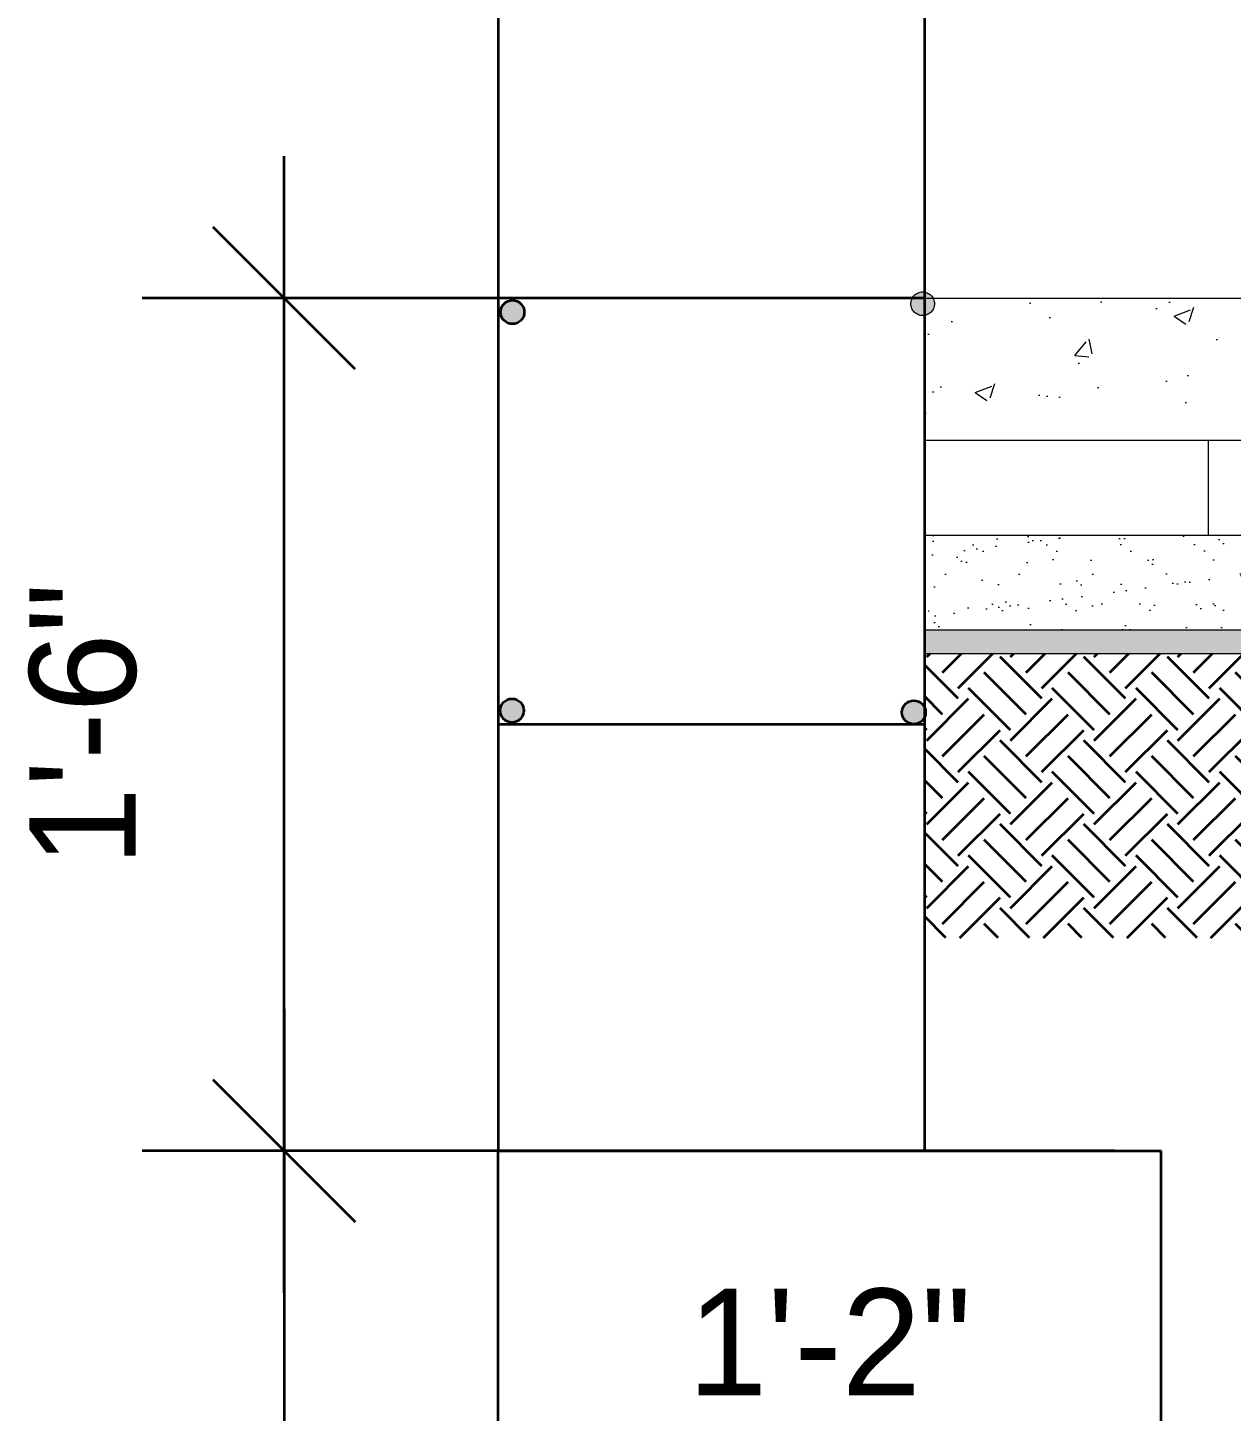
# Model space of a CAD drawing. Header units: inches. Extents: x -4597 to 93300, y -11124 to 5932.
# Drawn here: x 778.9 to 880.6, y -10294.7 to -10177.9 of the extents above; entities that cross this region are included whole.
import ezdxf

# ---------------------------------------------------------------- set-up
doc = ezdxf.new("R2010")
doc.units = ezdxf.units.IN
doc.header["$LTSCALE"] = 0.5
doc.header["$MEASUREMENT"] = 0
doc.header["$PDMODE"] = 66
doc.linetypes.add('DASHDOTX2', pattern=[50.8, 25.4, -12.7, 0, -12.7])
for name, color, linetype, lineweight in [('CEN_LINE', 131, 'DASHDOTX2', 13), ('DIM_LINE', 165, 'Continuous', 15), ('hatch', 9, 'Continuous', 0), ('TRENCH', 1, 'Continuous', 35), ('WALL ELV', 20, 'Continuous', 20), ('WALL SEC', 2, 'Continuous', 35)]:
    doc.layers.add(name, color=color, linetype=linetype, lineweight=lineweight)
doc.styles.add('NIR', font='COPRGTL.TTF')
doc.dimstyles.new('nir', dxfattribs={"dimtxt": 9, "dimasz": 3, "dimexe": 3, "dimexo": 6, "dimgap": 2, "dimtad": 3, "dimdec": 0, "dimzin": 3, "dimlunit": 4, "dimtxsty": 'NIR', "dimblk": 'OBLIQUE', "dimcen": 2.5, "dimdle": 3, "dimclrt": 3, "dimadec": 0, "dimazin": 0, "dimtfac": 1, "dimtdec": 0, "dimtmove": 2, "dimatfit": 3, "dimfxl": 1, "dimarcsym": 0})

# ---------------------------------------------------------------- blocks, each defined once
blk = doc.blocks.new('_Oblique')
at = {"color": 0, "linetype": 'ByBlock', "lineweight": -2}
blk.add_line((-0.5, -0.5), (0.5, 0.5), dxfattribs=at)
blk = doc.blocks.new('*D35')
at = {"layer": 'Defpoints', "color": 0, "transparency": 16777216}
for p in [(64191.401, -81213.289), (64167.853, -81243.289), (64183.344, -81243.289)]:
    blk.add_point(p, dxfattribs=at)
at = {"layer": 'DIM_LINE', "color": 0, "lineweight": -2, "transparency": 16777216}
for p, q in [((64167.853, -81210.289), (64167.853, -81246.289)), ((64185.401, -81213.289), (64164.853, -81213.289)), ((64177.344, -81243.289), (64164.853, -81243.289))]:
    blk.add_line(p, q, dxfattribs=at)
at = {"layer": 'DIM_LINE', "color": 0, "lineweight": -2, "transparency": 16777216, "xscale": 3, "yscale": 3, "zscale": 3}
for p, rotation in [((64167.853, -81213.289), 90), ((64167.853, -81243.289), 270)]:
    blk.add_blockref('_Oblique', p, dxfattribs=dict(at, rotation=rotation))
at = {"layer": 'DIM_LINE', "color": 3, "transparency": 16777216, "insert": (64164.656, -81228.289), "char_height": 2.25, "attachment_point": 5, "rotation": 90, "style": 'NIR'}
blk.add_mtext('2\'-6"', dxfattribs=at)
blk = doc.blocks.new('*D37')
at = {"layer": 'Defpoints', "color": 0, "transparency": 16777216}
for p in [(64167.853, -81195.289), (64182.935, -81195.289), (64180.435, -81213.289)]:
    blk.add_point(p, dxfattribs=at)
at = {"layer": 'DIM_LINE', "color": 0, "lineweight": -2, "transparency": 16777216}
for p, q in [((64167.853, -81216.289), (64167.853, -81192.289)), ((64176.935, -81195.289), (64164.853, -81195.289)), ((64174.435, -81213.289), (64164.853, -81213.289))]:
    blk.add_line(p, q, dxfattribs=at)
at = {"layer": 'DIM_LINE', "color": 0, "lineweight": -2, "transparency": 16777216, "xscale": 3, "yscale": 3, "zscale": 3}
for p, rotation in [((64167.853, -81195.289), 90), ((64167.853, -81213.289), 270)]:
    blk.add_blockref('_Oblique', p, dxfattribs=dict(at, rotation=rotation))
at = {"layer": 'DIM_LINE', "color": 3, "transparency": 16777216, "insert": (64163.61, -81204.289), "char_height": 2.25, "attachment_point": 5, "rotation": 90, "style": 'NIR'}
blk.add_mtext('1\'-6"', dxfattribs=at)
blk = doc.blocks.new('*D40')
at = {"layer": 'Defpoints', "color": 0, "transparency": 16777216}
for p in [(64172.378, -81213.289), (64186.378, -81213.289), (64186.378, -81220.521)]:
    blk.add_point(p, dxfattribs=at)
at = {"layer": 'DIM_LINE', "color": 0, "lineweight": -2, "transparency": 16777216}
for p, q in [((64172.378, -81219.289), (64172.378, -81223.521)), ((64186.378, -81219.289), (64186.378, -81223.521)), ((64169.378, -81220.521), (64189.378, -81220.521))]:
    blk.add_line(p, q, dxfattribs=at)
at = {"layer": 'DIM_LINE', "color": 0, "lineweight": -2, "transparency": 16777216, "xscale": 3, "yscale": 3, "zscale": 3, "rotation": 180}
blk.add_blockref('_Oblique', (64172.378, -81220.521), dxfattribs=at)
at = {"layer": 'DIM_LINE', "color": 0, "lineweight": -2, "transparency": 16777216, "xscale": 3, "yscale": 3, "zscale": 3}
blk.add_blockref('_Oblique', (64186.378, -81220.521), dxfattribs=at)
at = {"layer": 'DIM_LINE', "color": 3, "transparency": 16777216, "insert": (64179.378, -81217.323), "char_height": 2.25, "attachment_point": 5, "style": 'NIR'}
blk.add_mtext('1\'-2"', dxfattribs=at)
blk = doc.blocks.new('footing wall sec')
blk.add_hatch(color=256).paths.add_polyline_path([(69693.349, -69349.551), (69693.349, -69350.051), (69717.349, -69350.051), (69717.349, -69349.551)])
h = blk.add_hatch()
h.set_pattern_fill('EARTH', color=256, scale=5, angle=45, style=0)
h.set_pattern_definition([(45, (-38344.1494, -75461.1295), (1e-16, 1.767766953), [1.25, -1.25]), (45, (-38344.4808, -75460.798), (1e-16, 1.767766953), [1.25, -1.25]), (45, (-38344.8123, -75460.4666), (1e-16, 1.767766953), [1.25, -1.25]), (135, (-38344.8123, -75460.2456), (-1.767766953, 2e-16), [1.25, -1.25]), (135, (-38344.4808, -75459.9141), (-1.767766953, 2e-16), [1.25, -1.25]), (135, (-38344.1494, -75459.5827), (-1.767766953, 2e-16), [1.25, -1.25])])
h.paths.add_polyline_path([(69717.349, -69350.051), (69693.349, -69350.051), (69693.349, -69356.051), (69717.349, -69356.051)])
at = {"layer": 'CEN_LINE'}
blk.add_hatch(color=256, dxfattribs=at).paths.add_polyline_path([(69693.062, -69342.669, 1), (69693.562, -69342.669, 1)])
at = {"layer": 'hatch'}
h = blk.add_hatch(dxfattribs=at)
h.set_pattern_fill('AR-CONC', color=256, scale=0.5, style=0)
h.set_pattern_definition([(50, (73626.056, -86697.935), (3.5863009, -0.31376067), [0.375, -4.125]), (355, (73626.056, -86697.935), (-0.6937567, 3.7609607), [0.3, -3.3]), (100.4514, (73626.355, -86697.9612), (2.8925469, 3.4471977), [0.31870095, -3.50571056]), (46.1842, (73626.056, -86696.935), (5.3362052, -0.8275951), [0.5625, -6.1875]), (96.6356, (73626.501, -86697.004), (4.6733135, 4.8705894), [0.4780514, -5.258565]), (351.1842, (73626.056, -86696.935), (4.6733097, 4.870593), [0.45, -4.95]), (21, (73626.556, -86697.185), (2.98453526, -2.01309445), [0.375, -4.125]), (326, (73626.556, -86697.185), (1.21657666, 3.6257502), [0.3, -3.3]), (71.4514, (73626.805, -86697.3528), (4.20111314, 1.6126525), [0.31870095, -3.50571056]), (37.5, (73626.0561, -86697.935), (0.06079928, 1.66446927), [0, -3.26, 0, -3.35, 0, -3.3125]), (7.5, (73626.0561, -86697.935), (1.31534769, 1.97205856), [0, -1.91, 0, -3.185, 0, -1.2625]), (327.5, (73624.9411, -86697.935), (2.66911218, -0.11277436), [0, -1.25, 0, -3.9, 0, -5.175]), (317.5, (73624.4411, -86697.935), (2.91593085, 0.5005249), [0, -1.625, 0, -2.59, 0, -3.675])])
h.paths.add_polyline_path([(69717.349, -69342.551), (69693.533, -69342.551, -0.123396), (69693.562, -69342.669, -0.371393), (69693.349, -69342.916), (69693.349, -69345.551), (69717.349, -69345.551)])
at = {"layer": 'WALL ELV'}
h = blk.add_hatch(dxfattribs=at)
h.set_pattern_fill('AR-SAND', color=6, scale=0.5, style=0)
h.set_pattern_definition([(37.5, (-38344.1494, -75461.1295), (-0.031496679, 0.9634118845), [0, -0.76, 0, -0.85, 0, -0.8125]), (7.5, (-38344.1494, -75461.1295), (0.884888353, 1.411073033), [0, -0.41, 0, -0.685, 0, -0.2625]), (327.5, (-38344.7644, -75461.1295), (1.557070931, 0.002829527), [0, -0.25, 0, -0.9, 0, -1.175]), (317.5, (-38344.7644, -75461.1295), (1.503063302, 0.438837782), [0, -0.125, 0, -0.59, 0, -0.675])])
h.paths.add_polyline_path([(69693.349, -69347.551), (69693.349, -69349.551), (69717.349, -69349.551), (69717.349, -69347.551)])
at = {"layer": 'WALL SEC'}
for points in [[(69684.397, -69342.845, 1), (69684.897, -69342.845, 1)], [(69684.388, -69351.257, 1), (69684.888, -69351.257, 1)], [(69692.875, -69351.294, 1), (69693.375, -69351.294, 1)]]:
    blk.add_hatch(color=256, dxfattribs=at).paths.add_polyline_path(points)
at = {"layer": 'CEN_LINE'}
blk.add_circle((69693.312, -69342.669), 0.25, dxfattribs=at)
at = {"layer": 'WALL ELV'}
for p, q in [((69693.349, -69342.551), (69717.349, -69342.551)), ((69693.349, -69345.551), (69717.349, -69345.551)), ((69699.349, -69347.551), (69699.349, -69345.551)), ((69693.349, -69347.551), (69717.349, -69347.551)), ((69693.349, -69349.551), (69717.349, -69349.551)), ((69693.349, -69350.051), (69717.349, -69350.051))]:
    blk.add_line(p, q, dxfattribs=at)
at = {"layer": 'WALL SEC'}
for p, q in [((69684.349, -69332.582), (69684.349, -69360.551)), ((69693.349, -69332.582), (69693.349, -69360.551)), ((69693.349, -69342.551), (69684.349, -69342.551)), ((69693.349, -69351.551), (69684.349, -69351.551)), ((69684.349, -69372.551), (69684.349, -69360.551)), ((69684.349, -69360.551), (69698.349, -69360.551)), ((69698.349, -69372.551), (69698.349, -69360.551))]:
    blk.add_line(p, q, dxfattribs=at)
for centre in [(69684.647, -69342.845), (69684.638, -69351.257), (69693.125, -69351.294)]:
    blk.add_circle(centre, 0.25, dxfattribs=at)
at = {"layer": 'DIM_LINE'}
dim = blk.add_linear_dim(base=(69679.825, -69342.551), p1=(69692.406, -69360.551), p2=(69694.906, -69342.551), angle=90, dimstyle='nir', override={"dimtxt": 2.25}, dxfattribs=at)
dim.commit()
dim.dimension.update_dxf_attribs({"geometry": '*D37', "text_midpoint": (69675.581, -69351.551), "dimtype": 128, "insert": (5511.971, 11852.738)})
dim = blk.add_linear_dim(base=(69679.825, -69390.551), p1=(69703.372, -69360.551), p2=(69695.315, -69390.551), angle=90, dimstyle='nir', override={"dimtxt": 2.25}, dxfattribs=at)
dim.commit()
dim.dimension.update_dxf_attribs({"geometry": '*D35', "text_midpoint": (69676.627, -69375.551), "insert": (5511.971, 11852.738)})
dim = blk.add_linear_dim(base=(69698.349, -69367.783), p1=(69684.349, -69360.551), p2=(69698.349, -69360.551), dimstyle='nir', override={"dimtxt": 2.25}, dxfattribs=at)
dim.commit()
dim.dimension.update_dxf_attribs({"geometry": '*D40', "text_midpoint": (69691.349, -69364.585), "insert": (5511.971, 11852.738)})

msp = doc.modelspace()

# ---------------------------------------------------------------- block references
at = {"layer": 'TRENCH', "xscale": 4, "yscale": 4, "zscale": 4}
msp.add_blockref('footing wall sec', (-277918.71, 267169.46), dxfattribs=at)

doc.saveas('drawing.dxf')
